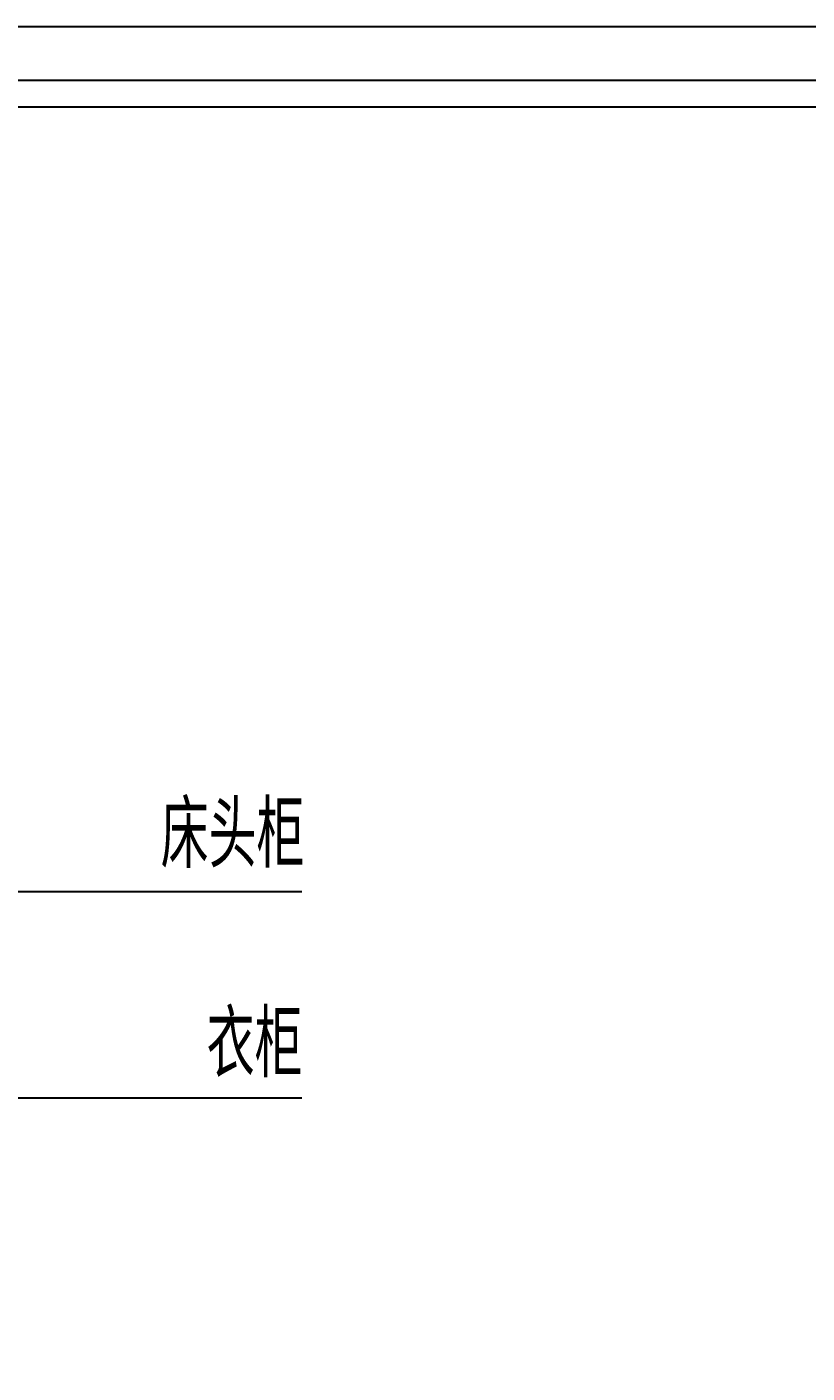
# Model space of a CAD drawing. Extents: x 23971 to 232415, y -48119 to 67869.
# Drawn here: x 202909 to 205282, y 38219 to 42314 of the extents above; entities that cross this region are included whole.
import ezdxf

# ---------------------------------------------------------------- set-up
doc = ezdxf.new("R2010")
doc.units = 0
doc.header["$LTSCALE"] = 1000
doc.header["$MEASUREMENT"] = 0
doc.layers.add('PUB_DIM', color=3, linetype='Continuous')
doc.layers.add('PUB_TEXT', color=7, linetype='Continuous')
doc.styles.add('_TCH_DIM', font='SIMPLEX', dxfattribs={"bigfont": 'GBCBIG'})
doc.styles.get("Standard").update_dxf_attribs({"font": 'gbenor.shx', "bigfont": 'gbcbig.shx'})
doc.dimstyles.new('ISO-25', dxfattribs={"dimtxt": 2.5, "dimasz": 2.5, "dimexe": 1.25, "dimexo": 0.625, "dimtad": 1, "dimtxsty": 'Standard', "dimcen": 2.5, "dimadec": 0, "dimazin": 0, "dimtfac": 1, "dimtmove": 0, "dimatfit": 3, "dimfxl": 1, "dimarcsym": 0})

# ---------------------------------------------------------------- blocks, each defined once
blk = doc.blocks.new('40kuang')
at = {"color": 251}
blk.add_line((-169558.1, 36672.9), (-181089.5, 36672.9), dxfattribs=at)
blk.add_line((-169639.4, 36591.5), (-181008.2, 36591.5))
blk.add_lwpolyline([(-181275.4, 28435.5), (-169395.4, 28435.5), (-169395.4, 36835.5), (-181275.4, 36835.5)], close=True)

msp = doc.modelspace()

# ---------------------------------------------------------------- block references
at = {"color": 146}
msp.add_blockref('40kuang', (377049.9, 5478.9), dxfattribs=at)

# ---------------------------------------------------------------- texts
at = {"layer": 'PUB_TEXT', "style": '_TCH_DIM'}
for s, p in [('床头柜', (203315.5, 39756.1, 0)), ('衣柜', (203455.6, 39118.9, 0))]:
    msp.add_text(s, height=202.55, dxfattribs=at).set_placement(p)

# ---------------------------------------------------------------- leaders
at = {"layer": 'PUB_DIM'}
for points in [[(201714, 39683.9, 0), (203744.9, 39683.9, 0)], [(202478.7, 39055.9, 0), (203744.9, 39055.9, 0)]]:
    msp.add_leader(points, dimstyle='ISO-25', override={"dimscale": 0, "dimasz": 120, "dimtad": 0, "dimldrblk": 'DotSmall', "dimfxl": 100, "dimfxlon": 1, "dimarcsym": 1}, dxfattribs=at)

doc.saveas('drawing.dxf')
